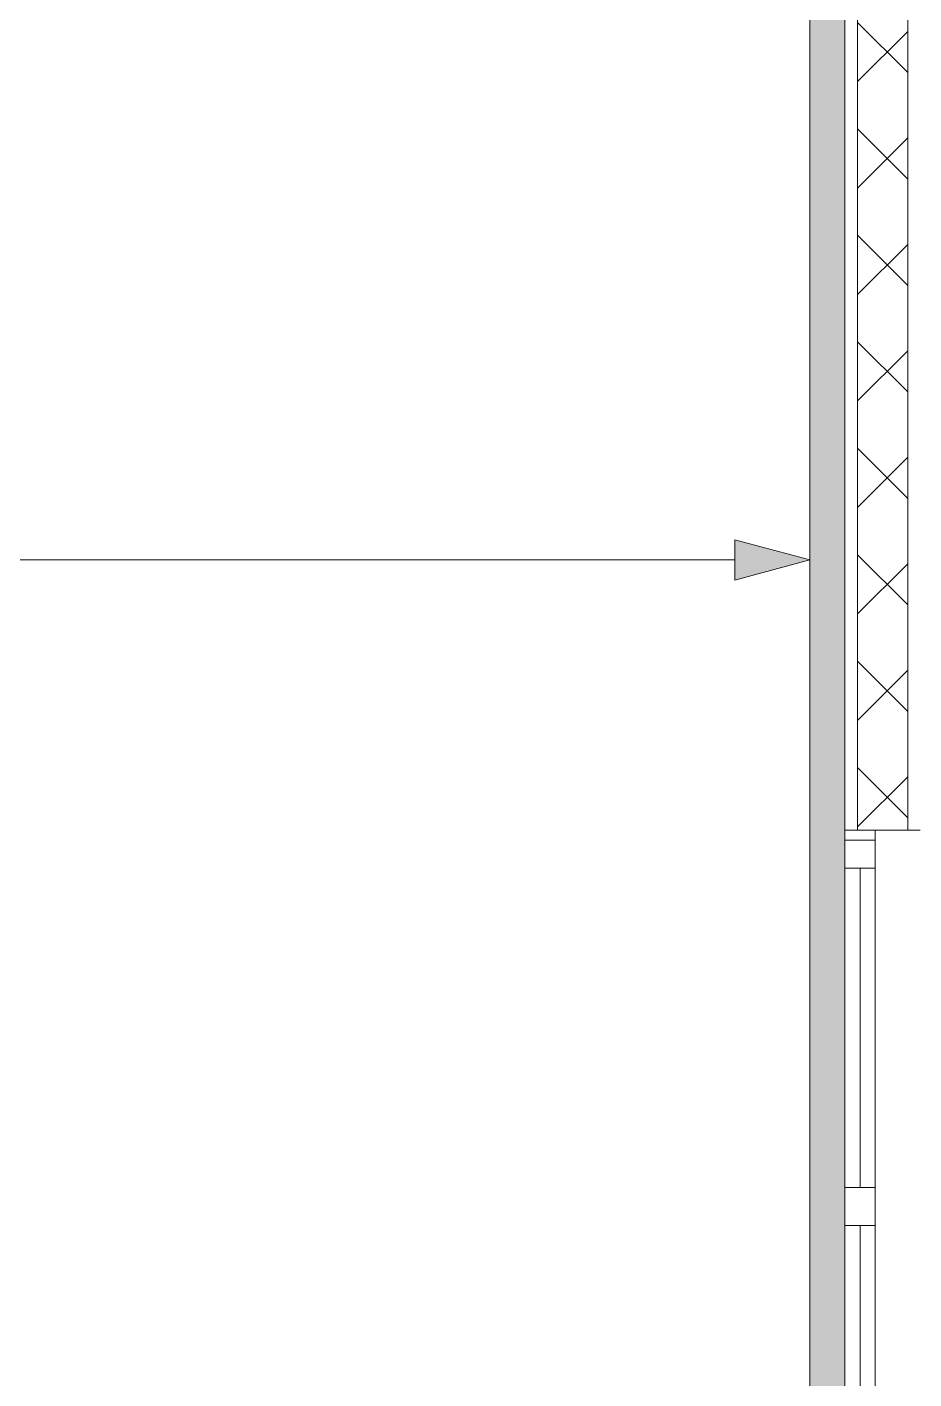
# Model space of a CAD drawing. Header units: millimetres. Extents: x 0 to 1189, y 0 to 841.
# Drawn here: x 616.4 to 634.08, y 334.67 to 361.6 of the extents above; entities that cross this region are included whole.
import ezdxf

# ---------------------------------------------------------------- set-up
doc = ezdxf.new("R2010")
doc.units = ezdxf.units.MM

msp = doc.modelspace()

# ---------------------------------------------------------------- hatches: boundary and pattern name
at = {"true_color": 0xf1d696}
h = msp.add_hatch(color=41, dxfattribs=at)
h.dxf.hatch_style = 2
h.paths.add_polyline_path([(632.001966, 362.754325), (632.701967, 362.754325), (632.701967, 313.004249), (632.001966, 313.004249)])
at = {"true_color": 0x0077b0}
h = msp.add_hatch(color=144, dxfattribs=at)
h.dxf.hatch_style = 2
h.paths.add_polyline_path([(632.001966, 350.985307), (630.508963, 350.585306), (630.508963, 351.385308)])

# ---------------------------------------------------------------- linework, layer by layer
at = {"color": 7, "lineweight": 0}
for points in [[(632.701967, 363.454326), (632.701967, 342.690294)], [(632.701967, 312.304248), (632.701967, 363.454326)], [(632.951967, 363.454326), (632.951967, 345.604299)], [(633.951969, 363.454326), (633.951969, 345.604299)], [(632.001966, 362.754325), (632.001966, 313.004249)], [(633.951969, 360.697322), (632.951967, 361.697323)], [(632.951967, 360.517321), (633.951969, 361.517323)], [(633.951969, 358.576319), (632.951967, 359.57632)], [(632.951967, 358.395318), (633.951969, 359.39532)], [(633.951969, 356.455315), (632.951967, 357.455317)], [(632.951967, 356.274315), (633.951969, 357.274317)], [(633.951969, 354.333312), (632.951967, 355.333314)], [(632.951967, 354.153312), (633.951969, 355.153313)], [(633.951969, 352.212309), (632.951967, 353.21231)], [(632.951967, 352.031309), (633.951969, 353.03131)], [(633.951969, 350.091306), (632.951967, 351.091307)], [(632.951967, 349.910305), (633.951969, 350.910307)], [(633.951969, 347.969302), (632.951967, 348.969304)], [(632.951967, 347.789302), (633.951969, 348.789304)], [(633.951969, 345.848299), (632.951967, 346.848301)], [(632.951967, 345.667299), (633.951969, 346.6673)], [(633.301968, 345.604299), (632.701967, 345.604299)], [(632.701967, 345.604299), (632.701967, 344.844298)], [(632.701967, 345.604299), (632.701967, 344.844298)], [(633.301968, 345.604299), (632.701967, 345.604299)], [(633.301968, 345.404298), (632.701967, 345.404298)], [(634.201969, 345.604299), (633.301968, 345.604299)], [(633.301968, 344.844298), (633.301968, 345.604299)], [(633.301968, 344.844298), (633.301968, 345.604299)], [(632.701967, 344.844298), (633.301968, 344.844298)], [(632.701967, 338.484288), (632.701967, 344.844298)], [(633.001967, 338.484288), (633.001967, 344.844298)], [(633.301968, 344.844298), (633.301968, 338.484288)], [(632.701967, 338.484288), (633.301968, 338.484288)], [(632.701967, 337.724287), (632.701967, 338.484288)], [(632.701967, 338.484288), (632.701967, 337.724287)], [(633.301968, 338.484288), (633.301968, 337.724287)], [(633.301968, 337.724287), (633.301968, 338.484288)], [(633.301968, 337.724287), (632.701967, 337.724287)], [(632.701967, 331.364277), (632.701967, 337.724287)], [(633.001967, 331.364277), (633.001967, 337.724287)], [(633.301968, 337.724287), (633.301968, 331.364277)]]:
    msp.add_lwpolyline(points, dxfattribs=at)
at = {"color": 144, "lineweight": 0, "true_color": 0x0077b0}
for points in [[(630.508963, 350.585306), (630.508963, 351.385308)], [(632.001966, 350.985307), (630.508963, 351.385308)], [(630.508963, 350.985307), (530.611811, 350.985307)], [(632.001966, 350.985307), (630.508963, 350.585306)]]:
    msp.add_lwpolyline(points, dxfattribs=at)

doc.saveas('drawing.dxf')
